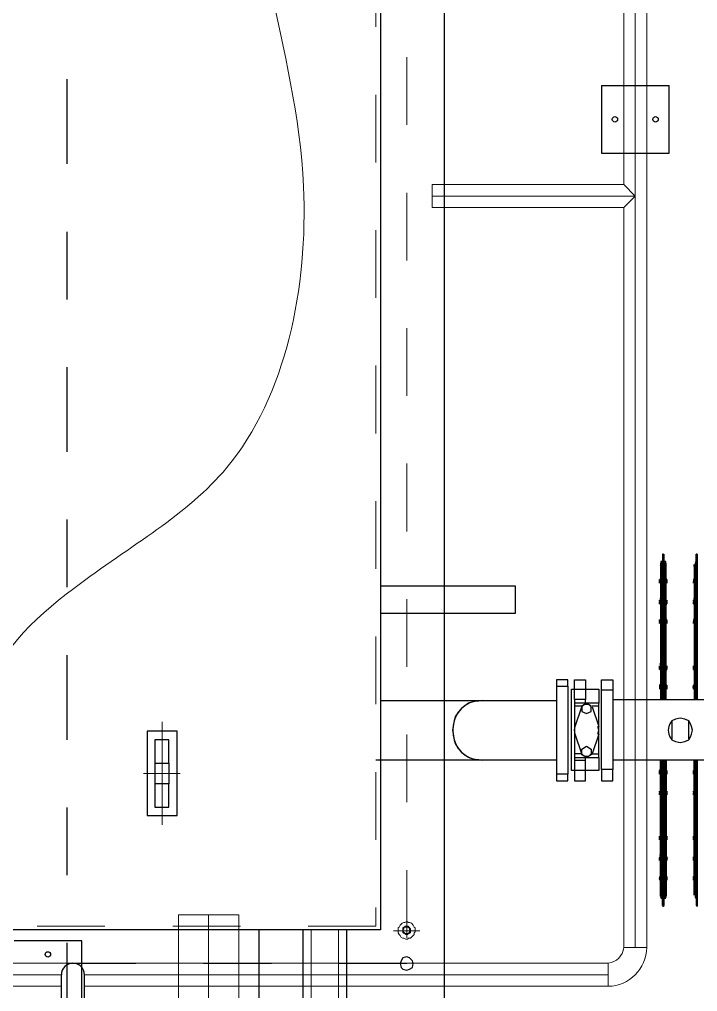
# Model space of a CAD drawing. Header units: metres. Extents: x 530339 to 530792, y 2674872 to 2675147.
# Drawn here: x 530572.294 to 530573.295, y 2674999.868 to 2675001.303 of the extents above; entities that cross this region are included whole.
import ezdxf

# ---------------------------------------------------------------- set-up
doc = ezdxf.new("R2010")
doc.units = ezdxf.units.M
for name, pattern in [('CENTER', [2, 1.25, -0.25, 0.25, -0.25]), ('CENTER2', [1.125, 0.75, -0.125, 0.125, -0.125]), ('PDF_IMPORT', [1, 0.8, -0.2])]:
    doc.linetypes.add(name, pattern=pattern)
doc.layers.add('IDT', color=7, linetype='Continuous')

# ---------------------------------------------------------------- blocks, each defined once
blk = doc.blocks.new('IDT')
at = {"layer": 'IDT', "color": 0, "linetype": 'CENTER2', "lineweight": 0, "ltscale": 500}
for p, q in [((15.618, 21.8207), (15.618, 14.1816)), ((15.618, 21.8207), (15.618, 14.1816)), ((15.8013, 14.2702), (15.028, 14.2702)), ((15.8013, 14.2702), (15.028, 14.2702)), ((16.668, 14.2702), (15.8355, 14.2702)), ((16.668, 14.2702), (15.8355, 14.2702)), ((14.988, 14.2302), (14.988, 10.3606)), ((14.988, 14.2302), (14.988, 10.3606)), ((15.288, 13.1206), (14.988, 13.1206)), ((15.288, 13.1206), (14.988, 13.1206))]:
    blk.add_line(p, q, dxfattribs=at)
at = {"layer": 'IDT', "color": 8, "linetype": 'CENTER', "ltscale": 0.1}
blk.add_line((15.8275, 7.4232), (15.8275, 16.5476), dxfattribs=at)
at = {"layer": 'IDT', "color": 0, "lineweight": 25}
for p, q in [((15.544, 14.2039), (15.544, 15.1735)), ((15.414, 14.5594), (15.414, 14.2039)), ((15.479, 14.2039), (15.479, 14.5594)), ((15.2701, 9.6603), (15.2701, 14.3091)), ((15.3172, 14.2593), (15.3158, 14.2537)), ((15.3158, 14.2537), (15.3172, 14.2496)), ((15.3213, 14.262), (15.3172, 14.2593)), ((15.3254, 14.2634), (15.3213, 14.262)), ((15.331, 14.262), (15.3254, 14.2634)), ((15.3337, 14.2593), (15.331, 14.262)), ((15.3351, 14.2537), (15.3337, 14.2593)), ((15.3337, 14.2496), (15.3351, 14.2537)), ((15.3172, 14.2496), (15.3213, 14.2454)), ((15.3213, 14.2454), (15.3254, 14.244)), ((15.3254, 14.244), (15.331, 14.2454)), ((15.331, 14.2454), (15.3337, 14.2496)), ((15.3642, 14.2039), (16.2923, 14.2039)), ((15.3642, 9.7654), (15.3642, 14.2039)), ((15.414, 14.2039), (16.2425, 14.2039)), ((14.8967, 14.1694), (14.8967, 14.1528)), ((14.8967, 14.1528), (14.8967, 14.1694)), ((14.8981, 14.168), (14.8967, 14.168)), ((14.8967, 14.168), (14.8981, 14.168)), ((14.8981, 14.1528), (14.8981, 14.168)), ((14.9451, 14.168), (14.9451, 14.1528)), ((14.9465, 14.1528), (14.9465, 14.1694)), ((14.9465, 14.1694), (14.9465, 14.1528)), ((14.9465, 14.1694), (14.9478, 14.1694)), ((14.9478, 14.168), (14.9465, 14.168)), ((14.9465, 14.168), (14.9478, 14.168)), ((14.9478, 14.168), (14.9478, 14.1528)), ((14.8981, 14.1528), (14.8967, 14.1528)), ((14.8967, 14.1528), (14.8981, 14.1528)), ((14.8967, 13.9536), (14.8967, 14.1528)), ((14.8967, 14.1528), (14.8967, 13.9536)), ((14.8981, 14.1569), (14.8981, 14.1583)), ((14.8981, 14.1583), (14.8981, 14.1541)), ((14.8994, 14.1555), (14.8981, 14.1569)), ((14.8994, 14.1541), (14.8981, 14.1555)), ((14.8981, 14.1541), (14.8994, 14.1514)), ((14.8981, 13.9536), (14.8981, 14.1528)), ((14.8994, 14.1514), (14.8994, 14.1555)), ((14.8994, 14.1528), (14.8994, 14.1541)), ((14.8994, 13.9536), (14.8994, 14.1514)), ((14.8994, 14.1514), (14.9008, 14.1514)), ((14.9008, 14.1528), (14.9008, 14.1514)), ((14.9008, 14.1514), (14.9008, 13.9536)), ((14.9437, 14.1569), (14.9423, 14.1555)), ((14.9423, 14.1541), (14.9437, 14.1555)), ((14.9423, 14.1528), (14.9423, 14.1541)), ((14.9423, 14.1514), (14.9437, 14.1541)), ((14.9423, 14.1514), (14.9423, 14.1528)), ((14.9423, 13.9536), (14.9423, 14.1514)), ((14.9437, 14.1514), (14.9423, 14.1514)), ((14.9437, 14.1541), (14.9437, 14.1583)), ((14.9437, 14.1583), (14.9437, 14.1569)), ((14.9437, 14.1555), (14.9437, 14.1514)), ((14.9437, 13.9536), (14.9437, 14.1514)), ((14.9465, 14.1528), (14.9451, 14.1528)), ((14.9451, 14.1528), (14.9451, 13.9536)), ((14.9478, 14.1528), (14.9465, 14.1528)), ((14.9478, 14.1528), (14.9465, 14.1528)), ((14.9465, 14.1528), (14.9465, 13.9536)), ((14.9465, 13.9536), (14.9465, 14.1528)), ((14.9478, 13.9536), (14.9478, 14.1528)), ((14.9492, 14.1569), (14.9492, 14.1583)), ((14.9492, 14.1583), (14.9492, 14.1541)), ((14.9506, 14.1555), (14.9492, 14.1569)), ((14.9492, 14.1514), (14.9492, 14.1555)), ((14.9492, 14.1555), (14.9506, 14.1541)), ((14.9492, 14.1541), (14.9506, 14.1514)), ((14.9506, 14.1514), (14.9492, 14.1514)), ((14.9492, 13.9536), (14.9492, 14.1514)), ((14.9506, 14.1541), (14.9506, 14.1528)), ((14.9506, 14.1528), (14.9506, 14.1514)), ((14.9506, 14.1514), (14.9506, 13.9536)), ((14.9008, 14.1292), (14.9008, 14.1334)), ((14.9008, 14.1306), (14.9008, 14.132)), ((14.9022, 14.1292), (14.9008, 14.1292)), ((14.9022, 14.1292), (14.9008, 14.1292)), ((14.9008, 14.1292), (14.9008, 14.1237)), ((14.9008, 14.1279), (14.9022, 14.1279)), ((14.9008, 14.1237), (14.9008, 14.1251)), ((14.9022, 14.1306), (14.9022, 14.1292)), ((14.9022, 14.1279), (14.9022, 14.1292)), ((14.9022, 14.1279), (14.9022, 14.1251)), ((14.9409, 14.1306), (14.9409, 14.1292)), ((14.9409, 14.1292), (14.9423, 14.1292)), ((14.9409, 14.1292), (14.9409, 14.1279)), ((14.9409, 14.1279), (14.9423, 14.1279)), ((14.9409, 14.1279), (14.9409, 14.1251)), ((14.9423, 14.1334), (14.9423, 14.1292)), ((14.9423, 14.132), (14.9423, 14.1306)), ((14.9423, 14.1292), (14.9423, 14.1279)), ((14.9423, 14.1279), (14.9423, 14.1237)), ((14.9423, 14.1237), (14.9423, 14.1251)), ((14.9506, 14.1292), (14.9506, 14.1334)), ((14.9506, 14.1306), (14.9506, 14.132)), ((14.9506, 14.1279), (14.9506, 14.1292)), ((14.9506, 14.1292), (14.952, 14.1292)), ((14.9506, 14.1237), (14.9506, 14.1279)), ((14.952, 14.1279), (14.9506, 14.1279)), ((14.9506, 14.1251), (14.9506, 14.1237)), ((14.952, 14.1292), (14.952, 14.1306)), ((14.952, 14.1292), (14.952, 14.1279)), ((14.952, 14.1251), (14.952, 14.1279)), ((14.9008, 14.0988), (14.9008, 14.103)), ((14.9008, 14.103), (14.9008, 14.1016)), ((14.9022, 14.0988), (14.9008, 14.0988)), ((14.9022, 14.0988), (14.9008, 14.0988)), ((14.9008, 14.0988), (14.9008, 14.0974)), ((14.9008, 14.0974), (14.9022, 14.0974)), ((14.9008, 14.0974), (14.9008, 14.0933)), ((14.9008, 14.0947), (14.9008, 14.096)), ((14.9022, 14.1016), (14.9022, 14.0988)), ((14.9022, 14.0974), (14.9022, 14.0988)), ((14.9022, 14.0974), (14.9022, 14.096)), ((14.9409, 14.1016), (14.9409, 14.0988)), ((14.9409, 14.0988), (14.9423, 14.0988)), ((14.9409, 14.0974), (14.9409, 14.0988)), ((14.9409, 14.0974), (14.9409, 14.096)), ((14.9423, 14.0974), (14.9409, 14.0974)), ((14.9423, 14.1016), (14.9423, 14.103)), ((14.9423, 14.103), (14.9423, 14.0974)), ((14.9423, 14.0974), (14.9423, 14.0933)), ((14.9423, 14.096), (14.9423, 14.0947)), ((14.9506, 14.0988), (14.9506, 14.103)), ((14.9506, 14.103), (14.9506, 14.1016)), ((14.952, 14.0988), (14.9506, 14.0988)), ((14.9506, 14.0974), (14.9506, 14.0988)), ((14.9506, 14.0988), (14.952, 14.0988)), ((14.9506, 14.0933), (14.9506, 14.0974)), ((14.952, 14.0974), (14.9506, 14.0974)), ((14.9506, 14.0947), (14.9506, 14.096)), ((14.952, 14.1016), (14.952, 14.0988)), ((14.952, 14.0988), (14.952, 14.0974)), ((14.952, 14.096), (14.952, 14.0974)), ((14.952, 14.0933), (14.9506, 14.0933)), ((14.9008, 14.0698), (14.9008, 14.0739)), ((14.9008, 14.0712), (14.9008, 14.0725)), ((14.9022, 14.0698), (14.9008, 14.0698)), ((14.9022, 14.0698), (14.9008, 14.0698)), ((14.9008, 14.0698), (14.9008, 14.0684)), ((14.9008, 14.0684), (14.9022, 14.0684)), ((14.9008, 14.0684), (14.9008, 14.0642)), ((14.9008, 14.0642), (14.9008, 14.0656)), ((14.9022, 14.0712), (14.9022, 14.0698)), ((14.9022, 14.0684), (14.9022, 14.0698)), ((14.9022, 14.0684), (14.9022, 14.0656)), ((14.9409, 14.0712), (14.9409, 14.0698)), ((14.9409, 14.0698), (14.9423, 14.0698)), ((14.9409, 14.0698), (14.9409, 14.0684)), ((14.9423, 14.0684), (14.9409, 14.0684)), ((14.9409, 14.0684), (14.9409, 14.0656)), ((14.9423, 14.0739), (14.9423, 14.0684)), ((14.9423, 14.0725), (14.9423, 14.0712)), ((14.9423, 14.0684), (14.9423, 14.0642)), ((14.9423, 14.0642), (14.9423, 14.0656)), ((14.9506, 14.0698), (14.9506, 14.0739)), ((14.9506, 14.0712), (14.9506, 14.0725)), ((14.952, 14.0698), (14.9506, 14.0698)), ((14.952, 14.0698), (14.9506, 14.0698)), ((14.9506, 14.0698), (14.9506, 14.0684)), ((14.9506, 14.0684), (14.952, 14.0684)), ((14.9506, 14.0684), (14.9506, 14.0642)), ((14.9506, 14.0642), (14.9506, 14.0656)), ((14.952, 14.0712), (14.952, 14.0698)), ((14.952, 14.0684), (14.952, 14.0698)), ((14.952, 14.0684), (14.952, 14.0656)), ((15.7086, 14.0352), (15.6643, 14.0352)), ((15.6643, 14.0352), (15.6643, 13.9107)), ((15.6975, 14.0227), (15.6768, 14.0227)), ((15.6768, 14.0227), (15.6768, 13.9882)), ((15.6975, 13.9882), (15.6975, 14.0227)), ((15.7086, 13.9107), (15.7086, 14.0352)), ((14.9008, 14.002), (14.9008, 14.0061)), ((14.9008, 14.0061), (14.9008, 14.0048)), ((14.9022, 14.002), (14.9008, 14.002)), ((14.9022, 14.002), (14.9008, 14.002)), ((14.9008, 14.002), (14.9008, 14.0006)), ((14.9008, 14.0006), (14.9022, 14.0006)), ((14.9008, 14.0006), (14.9008, 13.9965)), ((14.9008, 13.9978), (14.9008, 13.9992)), ((14.9022, 14.0048), (14.9022, 14.002)), ((14.9022, 14.0006), (14.9022, 14.002)), ((14.9022, 14.0006), (14.9022, 13.9992)), ((14.9409, 14.0048), (14.9409, 14.002)), ((14.9409, 14.002), (14.9423, 14.002)), ((14.9409, 14.002), (14.9409, 14.0006)), ((14.9409, 14.0006), (14.9423, 14.0006)), ((14.9409, 14.0006), (14.9409, 13.9992)), ((14.9423, 14.0048), (14.9423, 14.0061)), ((14.9423, 14.0061), (14.9423, 14.002)), ((14.9423, 14.002), (14.9423, 14.0006)), ((14.9423, 14.0006), (14.9423, 13.9965)), ((14.9423, 13.9992), (14.9423, 13.9978)), ((14.9506, 14.002), (14.9506, 14.0061)), ((14.9506, 14.0061), (14.9506, 14.0048)), ((14.952, 14.002), (14.9506, 14.002)), ((14.952, 14.002), (14.9506, 14.002)), ((14.9506, 14.002), (14.9506, 14.0006)), ((14.9506, 14.0006), (14.952, 14.0006)), ((14.9506, 14.0006), (14.9506, 13.9965)), ((14.9506, 13.9978), (14.9506, 13.9992)), ((14.952, 14.0048), (14.952, 14.002)), ((14.952, 14.0006), (14.952, 14.002)), ((14.952, 14.0006), (14.952, 13.9992)), ((15.0378, 13.984), (15.0212, 13.984)), ((15.0212, 13.984), (15.0212, 13.9674)), ((15.0378, 13.9674), (15.0378, 13.984)), ((15.0779, 13.984), (15.0613, 13.984)), ((15.0613, 13.984), (15.0613, 13.9688)), ((15.0779, 13.9688), (15.0779, 13.984)), ((15.1041, 13.984), (15.0875, 13.984)), ((15.0875, 13.984), (15.0875, 13.9743)), ((15.1041, 13.9743), (15.1041, 13.984)), ((15.6768, 13.9882), (15.6975, 13.9882)), ((15.6768, 13.9577), (15.6768, 13.9882)), ((15.6975, 13.9577), (15.6975, 13.9882)), ((14.9008, 13.9729), (14.9008, 13.9771)), ((14.9008, 13.9743), (14.9008, 13.9757)), ((14.9022, 13.9729), (14.9008, 13.9729)), ((14.9008, 13.9716), (14.9008, 13.9729)), ((14.9008, 13.9729), (14.9022, 13.9729)), ((14.9008, 13.9674), (14.9008, 13.9716)), ((14.9022, 13.9716), (14.9008, 13.9716)), ((14.9008, 13.9674), (14.9008, 13.9688)), ((14.9022, 13.9674), (14.9008, 13.9674)), ((14.9022, 13.9743), (14.9022, 13.9729)), ((14.9022, 13.9729), (14.9022, 13.9716)), ((14.9022, 13.9716), (14.9022, 13.9688)), ((14.9409, 13.9743), (14.9409, 13.9729)), ((14.9409, 13.9729), (14.9423, 13.9729)), ((14.9409, 13.9729), (14.9409, 13.9716)), ((14.9409, 13.9716), (14.9423, 13.9716)), ((14.9409, 13.9716), (14.9409, 13.9688)), ((14.9423, 13.9771), (14.9423, 13.9729)), ((14.9423, 13.9757), (14.9423, 13.9743)), ((14.9423, 13.9729), (14.9423, 13.9716)), ((14.9423, 13.9716), (14.9423, 13.9674)), ((14.9423, 13.9674), (14.9423, 13.9688)), ((14.9506, 13.9729), (14.9506, 13.9771)), ((14.9506, 13.9743), (14.9506, 13.9757)), ((14.952, 13.9729), (14.9506, 13.9729)), ((14.9506, 13.9716), (14.9506, 13.9729)), ((14.9506, 13.9729), (14.952, 13.9729)), ((14.9506, 13.9674), (14.9506, 13.9716)), ((14.952, 13.9716), (14.9506, 13.9716)), ((14.9506, 13.9674), (14.9506, 13.9688)), ((14.952, 13.9674), (14.9506, 13.9674)), ((14.952, 13.9743), (14.952, 13.9729)), ((14.952, 13.9729), (14.952, 13.9716)), ((14.952, 13.9716), (14.952, 13.9688)), ((15.0212, 13.9674), (15.0378, 13.9674)), ((15.0212, 13.8498), (15.0212, 13.9674)), ((15.0378, 13.9674), (15.0378, 13.8498)), ((15.0419, 13.9494), (15.0419, 13.9688)), ((15.0419, 13.9688), (15.0613, 13.9688)), ((15.0613, 13.9688), (15.0779, 13.9688)), ((15.0613, 13.9688), (15.0613, 13.9536)), ((15.0779, 13.9536), (15.0779, 13.9688)), ((15.0779, 13.9688), (15.082, 13.9688)), ((15.082, 13.9688), (15.082, 13.8485)), ((15.0875, 13.9743), (15.1041, 13.9743)), ((15.0875, 13.8443), (15.0875, 13.9743)), ((15.1041, 13.8443), (15.1041, 13.9743)), ((14.4402, 13.9536), (15.0212, 13.9536)), ((15.0779, 13.9536), (15.0613, 13.9536)), ((15.0613, 13.9536), (15.0613, 13.9494)), ((15.0779, 13.9494), (15.0779, 13.9536)), ((15.1041, 13.9536), (15.2134, 13.9536)), ((15.2134, 13.9536), (15.3711, 13.9536)), ((15.2217, 13.9522), (15.2134, 13.9536)), ((15.2134, 13.9536), (15.2245, 13.9522)), ((15.6975, 13.9577), (15.6768, 13.9577)), ((15.6768, 13.9577), (15.6768, 13.9232)), ((15.6975, 13.9232), (15.6975, 13.9577)), ((15.0779, 13.9494), (15.0419, 13.9494)), ((15.0419, 13.9494), (15.0419, 13.9439)), ((15.0419, 13.9439), (15.0419, 13.9093)), ((15.0419, 13.9149), (15.0516, 13.9439)), ((15.0516, 13.9439), (15.0419, 13.9439)), ((15.053, 13.9453), (15.0599, 13.9494)), ((15.053, 13.9439), (15.0571, 13.9481)), ((15.053, 13.937), (15.053, 13.9453)), ((15.0599, 13.9328), (15.053, 13.937)), ((15.0571, 13.9481), (15.0627, 13.9481)), ((15.0599, 13.9494), (15.0668, 13.9453)), ((15.0668, 13.937), (15.0599, 13.9328)), ((15.0627, 13.9481), (15.0668, 13.9439)), ((15.0668, 13.9453), (15.0668, 13.937)), ((15.0668, 13.9439), (15.0765, 13.9149)), ((15.0668, 13.9439), (15.0779, 13.9439)), ((15.0779, 13.9439), (15.0779, 13.9494)), ((15.0779, 13.9093), (15.0779, 13.9439)), ((14.9091, 13.9232), (14.9064, 13.919)), ((14.9147, 13.9259), (14.9091, 13.9232)), ((14.9091, 13.9218), (14.9091, 13.8955)), ((14.9216, 13.9273), (14.9147, 13.9259)), ((14.9285, 13.9259), (14.9216, 13.9273)), ((14.934, 13.9232), (14.9285, 13.9259)), ((14.9368, 13.919), (14.934, 13.9232)), ((14.934, 13.8955), (14.934, 13.9218)), ((15.6768, 13.9232), (15.6975, 13.9232)), ((14.905, 13.9149), (14.9036, 13.9093)), ((14.9036, 13.9093), (14.905, 13.9038)), ((14.9064, 13.919), (14.905, 13.9149)), ((14.9382, 13.9149), (14.9368, 13.919)), ((14.9396, 13.9093), (14.9382, 13.9149)), ((14.9382, 13.9038), (14.9396, 13.9093)), ((15.0433, 13.9149), (15.0419, 13.9093)), ((15.0419, 13.9093), (15.0419, 13.8734)), ((15.0419, 13.9093), (15.0433, 13.9038)), ((15.0765, 13.9149), (15.0779, 13.9093)), ((15.0779, 13.9093), (15.0765, 13.9038)), ((15.0779, 13.8734), (15.0779, 13.9093)), ((15.2577, 13.9093), (15.2563, 13.9176)), ((15.2563, 13.901), (15.2577, 13.9093)), ((15.6643, 13.9107), (15.7086, 13.9107)), ((14.905, 13.9038), (14.9064, 13.8996)), ((14.9064, 13.8996), (14.9091, 13.8955)), ((14.9091, 13.8955), (14.9147, 13.8927)), ((14.9285, 13.8927), (14.934, 13.8955)), ((14.934, 13.8955), (14.9368, 13.8996)), ((14.9368, 13.8996), (14.9382, 13.9038)), ((15.0516, 13.8747), (15.0419, 13.9038)), ((15.0765, 13.9038), (15.0668, 13.8747)), ((14.9147, 13.8927), (14.9216, 13.8913)), ((14.9216, 13.8913), (14.9285, 13.8927)), ((15.0599, 13.8844), (15.053, 13.8817)), ((15.053, 13.8817), (15.053, 13.8734)), ((15.0668, 13.8817), (15.0599, 13.8844)), ((15.0668, 13.8734), (15.0668, 13.8817)), ((15.0419, 13.8734), (15.0419, 13.8692)), ((15.0516, 13.8734), (15.0419, 13.8734)), ((15.0419, 13.8485), (15.0419, 13.8692)), ((15.0419, 13.8692), (15.0779, 13.8692)), ((15.0571, 13.8706), (15.053, 13.8747)), ((15.053, 13.8734), (15.0599, 13.8692)), ((15.0627, 13.8706), (15.0571, 13.8706)), ((15.0599, 13.8692), (15.0668, 13.8734)), ((15.0613, 13.8692), (15.0613, 13.8637)), ((15.0668, 13.8747), (15.0627, 13.8706)), ((15.0779, 13.8734), (15.0668, 13.8734)), ((15.0779, 13.8692), (15.0779, 13.8734)), ((15.0779, 13.8637), (15.0779, 13.8692)), ((15.2134, 13.8651), (15.1041, 13.8651)), ((15.2245, 13.8664), (15.2134, 13.8651)), ((15.2134, 13.8651), (15.2217, 13.8664)), ((15.3033, 13.8651), (15.2134, 13.8651)), ((15.3642, 13.8651), (15.3033, 13.8651)), ((15.0212, 13.8637), (14.4402, 13.8637)), ((14.8967, 13.6645), (14.8967, 13.8637)), ((14.8967, 13.8637), (14.8967, 13.6645)), ((14.8981, 13.6659), (14.8981, 13.8637)), ((14.8994, 13.6659), (14.8994, 13.8637)), ((14.9008, 13.6673), (14.9008, 13.8637)), ((14.9008, 13.8457), (14.9008, 13.8512)), ((14.9423, 13.8637), (14.9423, 13.6673)), ((14.9423, 13.8512), (14.9423, 13.8457)), ((14.9437, 13.6659), (14.9437, 13.8637)), ((14.9451, 13.8637), (14.9451, 13.6659)), ((14.9465, 13.6645), (14.9465, 13.8637)), ((14.9465, 13.8637), (14.9465, 13.6645)), ((14.9478, 13.6659), (14.9478, 13.8637)), ((14.9492, 13.6659), (14.9492, 13.8637)), ((14.9506, 13.6673), (14.9506, 13.8637)), ((14.9506, 13.8457), (14.9506, 13.8512)), ((15.0613, 13.8485), (15.0613, 13.8637)), ((15.0613, 13.8637), (15.0779, 13.8637)), ((15.0779, 13.8637), (15.0779, 13.8485)), ((14.9008, 13.8485), (14.9008, 13.8498)), ((14.9008, 13.8415), (14.9008, 13.8457)), ((14.9008, 13.8457), (14.9022, 13.8457)), ((14.9022, 13.8457), (14.9008, 13.8457)), ((14.9022, 13.8457), (14.9008, 13.8457)), ((14.9008, 13.8457), (14.9022, 13.8457)), ((14.9008, 13.8429), (14.9008, 13.8415)), ((14.9022, 13.8485), (14.9022, 13.8457)), ((14.9022, 13.8457), (14.9022, 13.8429)), ((14.9022, 13.8457), (14.9036, 13.8457)), ((14.9409, 13.8485), (14.9409, 13.8457)), ((14.9409, 13.8457), (14.9423, 13.8457)), ((14.9423, 13.8457), (14.9409, 13.8457)), ((14.9409, 13.8457), (14.9409, 13.8429)), ((14.9423, 13.8498), (14.9423, 13.8485)), ((14.9423, 13.8457), (14.9423, 13.8415)), ((14.9423, 13.8415), (14.9423, 13.8429)), ((14.9506, 13.8485), (14.9506, 13.8498)), ((14.952, 13.8457), (14.9506, 13.8457)), ((14.9506, 13.8457), (14.952, 13.8457)), ((14.952, 13.8457), (14.9506, 13.8457)), ((14.9506, 13.8415), (14.9506, 13.8457)), ((14.9506, 13.8457), (14.952, 13.8457)), ((14.9506, 13.8415), (14.9506, 13.8429)), ((14.952, 13.8415), (14.9506, 13.8415)), ((14.952, 13.8457), (14.952, 13.8485)), ((14.952, 13.8429), (14.952, 13.8457)), ((15.0378, 13.8498), (15.0212, 13.8498)), ((15.0212, 13.8346), (15.0212, 13.8498)), ((15.0378, 13.8498), (15.0378, 13.8346)), ((15.0613, 13.8485), (15.0419, 13.8485)), ((15.0779, 13.8485), (15.0613, 13.8485)), ((15.0613, 13.8346), (15.0613, 13.8485)), ((15.082, 13.8485), (15.0779, 13.8485)), ((15.0779, 13.8485), (15.0779, 13.8346)), ((15.1041, 13.8443), (15.0875, 13.8443)), ((15.0875, 13.8443), (15.0875, 13.8346)), ((15.1041, 13.8346), (15.1041, 13.8443)), ((15.0378, 13.8346), (15.0212, 13.8346)), ((15.0779, 13.8346), (15.0613, 13.8346)), ((15.0875, 13.8346), (15.1041, 13.8346)), ((14.9008, 13.8167), (14.9008, 13.8208)), ((14.9008, 13.8208), (14.9008, 13.8194)), ((14.9008, 13.8153), (14.9008, 13.8167)), ((14.9022, 13.8167), (14.9008, 13.8167)), ((14.9008, 13.8111), (14.9008, 13.8153)), ((14.9022, 13.8153), (14.9008, 13.8153)), ((14.9008, 13.8125), (14.9008, 13.8139)), ((14.9022, 13.8194), (14.9022, 13.8167)), ((14.9022, 13.8167), (14.9022, 13.8153)), ((14.9022, 13.8153), (14.9022, 13.8139)), ((14.9409, 13.8194), (14.9409, 13.8167)), ((14.9409, 13.8167), (14.9423, 13.8167)), ((14.9409, 13.8167), (14.9409, 13.8153)), ((14.9409, 13.8153), (14.9423, 13.8153)), ((14.9409, 13.8153), (14.9409, 13.8139)), ((14.9423, 13.8194), (14.9423, 13.8208)), ((14.9423, 13.8208), (14.9423, 13.8167)), ((14.9423, 13.8167), (14.9423, 13.8111)), ((14.9423, 13.8139), (14.9423, 13.8125)), ((14.9506, 13.8167), (14.9506, 13.8208)), ((14.9506, 13.8208), (14.9506, 13.8194)), ((14.952, 13.8167), (14.9506, 13.8167)), ((14.9506, 13.8153), (14.9506, 13.8167)), ((14.9506, 13.8167), (14.952, 13.8167)), ((14.9506, 13.8111), (14.9506, 13.8153)), ((14.952, 13.8153), (14.9506, 13.8153)), ((14.9506, 13.8125), (14.9506, 13.8139)), ((14.952, 13.8111), (14.9506, 13.8111)), ((14.952, 13.8194), (14.952, 13.8167)), ((14.952, 13.8167), (14.952, 13.8153)), ((14.952, 13.8153), (14.952, 13.8139)), ((14.9008, 13.7503), (14.9008, 13.7544)), ((14.9008, 13.7516), (14.9008, 13.753)), ((14.9022, 13.7503), (14.9008, 13.7503)), ((14.9008, 13.7489), (14.9008, 13.7503)), ((14.9008, 13.7503), (14.9022, 13.7503)), ((14.9022, 13.7516), (14.9022, 13.7503)), ((14.9022, 13.7503), (14.9022, 13.7489)), ((14.9409, 13.7516), (14.9409, 13.7503)), ((14.9409, 13.7503), (14.9423, 13.7503)), ((14.9409, 13.7503), (14.9409, 13.7489)), ((14.9423, 13.7544), (14.9423, 13.7503)), ((14.9423, 13.753), (14.9423, 13.7516)), ((14.9423, 13.7503), (14.9423, 13.7447)), ((14.9506, 13.7503), (14.9506, 13.7544)), ((14.9506, 13.7516), (14.9506, 13.753)), ((14.952, 13.7503), (14.9506, 13.7503)), ((14.952, 13.7503), (14.9506, 13.7503)), ((14.9506, 13.7503), (14.9506, 13.7447)), ((14.952, 13.7516), (14.952, 13.7503)), ((14.952, 13.7489), (14.952, 13.7503)), ((14.9008, 13.7447), (14.9008, 13.7489)), ((14.9022, 13.7489), (14.9008, 13.7489)), ((14.9008, 13.7447), (14.9008, 13.7461)), ((14.9022, 13.7447), (14.9008, 13.7447)), ((14.9022, 13.7461), (14.9022, 13.7489)), ((14.9409, 13.7489), (14.9423, 13.7489)), ((14.9409, 13.7489), (14.9409, 13.7461)), ((14.9423, 13.7447), (14.9423, 13.7461)), ((14.9506, 13.7489), (14.952, 13.7489)), ((14.9506, 13.7447), (14.9506, 13.7461)), ((14.952, 13.7489), (14.952, 13.7461)), ((15.3642, 13.7364), (15.165, 13.7364)), ((15.165, 13.7364), (15.165, 13.6963)), ((15.3642, 13.6963), (15.3642, 13.7364)), ((14.9008, 13.7198), (14.9008, 13.724)), ((14.9008, 13.724), (14.9008, 13.7226)), ((14.9022, 13.7226), (14.9022, 13.7198)), ((14.9409, 13.7226), (14.9409, 13.7198)), ((14.9423, 13.7226), (14.9423, 13.724)), ((14.9423, 13.724), (14.9423, 13.7184)), ((14.9506, 13.7198), (14.9506, 13.724)), ((14.9506, 13.724), (14.9506, 13.7226)), ((14.952, 13.7226), (14.952, 13.7198)), ((14.9022, 13.7198), (14.9008, 13.7198)), ((14.9022, 13.7198), (14.9008, 13.7198)), ((14.9008, 13.7198), (14.9008, 13.7143)), ((14.9008, 13.7184), (14.9022, 13.7184)), ((14.9008, 13.7157), (14.9008, 13.7171)), ((14.9022, 13.7184), (14.9022, 13.7198)), ((14.9022, 13.7184), (14.9022, 13.7171)), ((14.9409, 13.7198), (14.9423, 13.7198)), ((14.9409, 13.7198), (14.9409, 13.7184)), ((14.9409, 13.7184), (14.9423, 13.7184)), ((14.9409, 13.7184), (14.9409, 13.7171)), ((14.9423, 13.7184), (14.9423, 13.7143)), ((14.9423, 13.7171), (14.9423, 13.7157)), ((14.952, 13.7198), (14.9506, 13.7198)), ((14.952, 13.7198), (14.9506, 13.7198)), ((14.9506, 13.7198), (14.9506, 13.7143)), ((14.9506, 13.7184), (14.952, 13.7184)), ((14.9506, 13.7157), (14.9506, 13.7171)), ((14.952, 13.7184), (14.952, 13.7198)), ((14.952, 13.7184), (14.952, 13.7171)), ((14.9008, 13.6908), (14.9008, 13.6949)), ((14.9008, 13.6922), (14.9008, 13.6936)), ((14.9022, 13.6922), (14.9022, 13.6908)), ((14.9409, 13.6922), (14.9409, 13.6908)), ((14.9423, 13.6949), (14.9423, 13.6908)), ((14.9423, 13.6936), (14.9423, 13.6922)), ((14.9506, 13.6908), (14.9506, 13.6949)), ((14.9506, 13.6922), (14.9506, 13.6936)), ((14.952, 13.6922), (14.952, 13.6908)), ((15.165, 13.6963), (15.3642, 13.6963)), ((14.9008, 13.6894), (14.9008, 13.6908)), ((14.9022, 13.6908), (14.9008, 13.6908)), ((14.9008, 13.6853), (14.9008, 13.6894)), ((14.9022, 13.6894), (14.9008, 13.6894)), ((14.9008, 13.6866), (14.9008, 13.6853)), ((14.9022, 13.6908), (14.9022, 13.6894)), ((14.9022, 13.6866), (14.9022, 13.6894)), ((14.9409, 13.6908), (14.9423, 13.6908)), ((14.9409, 13.6908), (14.9409, 13.6894)), ((14.9409, 13.6894), (14.9423, 13.6894)), ((14.9409, 13.6894), (14.9409, 13.6866)), ((14.9423, 13.6908), (14.9423, 13.6894)), ((14.9423, 13.6894), (14.9423, 13.6853)), ((14.9423, 13.6853), (14.9423, 13.6866)), ((14.952, 13.6908), (14.9506, 13.6908)), ((14.952, 13.6908), (14.9506, 13.6908)), ((14.9506, 13.6908), (14.9506, 13.6894)), ((14.9506, 13.6894), (14.952, 13.6894)), ((14.9506, 13.6894), (14.9506, 13.6853)), ((14.9506, 13.6853), (14.9506, 13.6866)), ((14.952, 13.6894), (14.952, 13.6908)), ((14.952, 13.6894), (14.952, 13.6866)), ((14.8967, 13.6659), (14.8981, 13.6659)), ((14.8967, 13.6493), (14.8967, 13.6645)), ((14.8967, 13.6645), (14.8981, 13.6645)), ((14.8967, 13.6645), (14.8967, 13.6493)), ((14.8981, 13.6659), (14.8981, 13.6493)), ((14.8994, 13.6659), (14.8981, 13.6631)), ((14.8994, 13.6673), (14.9008, 13.6673)), ((14.8994, 13.6631), (14.8994, 13.6659)), ((14.8994, 13.6631), (14.8994, 13.6645)), ((14.9008, 13.6673), (14.9008, 13.6645)), ((14.9423, 13.6673), (14.9437, 13.6673)), ((14.9423, 13.6673), (14.9423, 13.6645)), ((14.9437, 13.6631), (14.9423, 13.6659)), ((14.9423, 13.6645), (14.9423, 13.6631)), ((14.9437, 13.6631), (14.9437, 13.6659)), ((14.9451, 13.6659), (14.9465, 13.6659)), ((14.9451, 13.6659), (14.9451, 13.6493)), ((14.9465, 13.6659), (14.9478, 13.6659)), ((14.9465, 13.6645), (14.9478, 13.6645)), ((14.9465, 13.6645), (14.9465, 13.6493)), ((14.9465, 13.6493), (14.9465, 13.6645)), ((14.9478, 13.6493), (14.9478, 13.6659)), ((14.9492, 13.6673), (14.9506, 13.6673)), ((14.9506, 13.6659), (14.9492, 13.6631)), ((14.9492, 13.6631), (14.9492, 13.6659)), ((14.9506, 13.6645), (14.9506, 13.6673)), ((14.9506, 13.6631), (14.9506, 13.6645)), ((14.8981, 13.6493), (14.8967, 13.6493)), ((14.8967, 13.6493), (14.8981, 13.6493)), ((14.8981, 13.6631), (14.8981, 13.659)), ((14.8981, 13.6617), (14.8994, 13.6631)), ((14.8981, 13.6604), (14.8994, 13.6617)), ((14.8981, 13.659), (14.8981, 13.6604)), ((14.9423, 13.6631), (14.9437, 13.6617)), ((14.9423, 13.6617), (14.9437, 13.6604)), ((14.9437, 13.659), (14.9437, 13.6631)), ((14.9437, 13.6604), (14.9437, 13.659)), ((14.9478, 13.6493), (14.9465, 13.6493)), ((14.9465, 13.6493), (14.9478, 13.6493)), ((14.9492, 13.6631), (14.9492, 13.659)), ((14.9492, 13.6617), (14.9506, 13.6631)), ((14.9492, 13.6604), (14.9506, 13.6617)), ((14.9492, 13.659), (14.9492, 13.6604))]:
    blk.add_line(p, q, dxfattribs=at)
at = {"layer": 'IDT', "color": 0, "lineweight": 13}
for p, q in [((15.4264, 14.2039), (15.4264, 14.5594)), ((15.4665, 14.2039), (15.4665, 14.5594)), ((15.3199, 14.2164), (15.3144, 14.2108)), ((15.3144, 14.2108), (15.3144, 14.2081)), ((15.3227, 14.2164), (15.3199, 14.2164)), ((15.3227, 14.2095), (15.3213, 14.2095)), ((15.3213, 14.2095), (15.3213, 14.2081)), ((15.3241, 14.2178), (15.3227, 14.2164)), ((15.3241, 14.2108), (15.3227, 14.2095)), ((15.3282, 14.2095), (15.3227, 14.2095)), ((15.3227, 14.2095), (15.3227, 14.2081)), ((15.3268, 14.2178), (15.3241, 14.2178)), ((15.3268, 14.2108), (15.3241, 14.2108)), ((15.3296, 14.2164), (15.3268, 14.2178)), ((15.3282, 14.2095), (15.3268, 14.2108)), ((15.3296, 14.2095), (15.3282, 14.2095)), ((15.3282, 14.2081), (15.3282, 14.2095)), ((15.331, 14.2164), (15.3296, 14.2164)), ((15.3296, 14.2081), (15.3296, 14.2095)), ((15.3337, 14.215), (15.331, 14.2164)), ((15.3351, 14.2122), (15.3337, 14.215)), ((15.3365, 14.2108), (15.3351, 14.2122)), ((15.3379, 14.2081), (15.3365, 14.2108)), ((15.3061, 14.2053), (15.3448, 14.2053)), ((15.3144, 14.2081), (15.313, 14.2067)), ((15.313, 14.2067), (15.313, 14.2012)), ((15.313, 14.2012), (15.3144, 14.1998)), ((15.3144, 14.1998), (15.3158, 14.197)), ((15.3158, 14.197), (15.3185, 14.1943)), ((15.3213, 14.2081), (15.3199, 14.2081)), ((15.3199, 14.2081), (15.3199, 14.2026)), ((15.3213, 14.2053), (15.3199, 14.2039)), ((15.3199, 14.2039), (15.3213, 14.2039)), ((15.3199, 14.2026), (15.3213, 14.2012)), ((15.3227, 14.2081), (15.3213, 14.2081)), ((15.3213, 14.2081), (15.3213, 14.2053)), ((15.3213, 14.2039), (15.3213, 14.2012)), ((15.3213, 14.2012), (15.3213, 14.1998)), ((15.3213, 14.2012), (15.3227, 14.2012)), ((15.3213, 14.1998), (15.3227, 14.1998)), ((15.3227, 14.2012), (15.3227, 14.1998)), ((15.3227, 14.1998), (15.3227, 14.1984)), ((15.3227, 14.1998), (15.3254, 14.1998)), ((15.3227, 14.1984), (15.3254, 14.1984)), ((15.3254, 14.1998), (15.3282, 14.1998)), ((15.3254, 14.1984), (15.3282, 14.1984)), ((15.3296, 14.2081), (15.3282, 14.2081)), ((15.3282, 14.1998), (15.3296, 14.2012)), ((15.3282, 14.1984), (15.3282, 14.1998)), ((15.3282, 14.1998), (15.3296, 14.1998)), ((15.331, 14.2081), (15.3296, 14.2081)), ((15.3296, 14.2067), (15.3296, 14.2081)), ((15.331, 14.2067), (15.3296, 14.2067)), ((15.3296, 14.2026), (15.331, 14.2039)), ((15.3296, 14.2012), (15.3296, 14.2026)), ((15.3296, 14.1998), (15.331, 14.2012)), ((15.331, 14.2012), (15.331, 14.2081)), ((15.331, 14.2039), (15.331, 14.2067)), ((15.3324, 14.1943), (15.3351, 14.197)), ((15.3351, 14.197), (15.3365, 14.1998)), ((15.3365, 14.1998), (15.3379, 14.2012)), ((15.3379, 14.2012), (15.3379, 14.2081)), ((15.3185, 14.1943), (15.3213, 14.1929)), ((15.3213, 14.1929), (15.3227, 14.1929)), ((15.3227, 14.1929), (15.3254, 14.1915)), ((15.3254, 14.1915), (15.3282, 14.1929)), ((15.3282, 14.1929), (15.3296, 14.1929)), ((15.3296, 14.1929), (15.3324, 14.1943))]:
    blk.add_line(p, q, dxfattribs=at)
at = {"layer": 'IDT', "color": 0, "lineweight": 0}
for p, q in [((15.5735, 14.4353), (15.5735, 14.1816)), ((15.5735, 14.4353), (15.5735, 14.1816)), ((15.6625, 14.1816), (15.6625, 14.4353)), ((15.6625, 14.1816), (15.6625, 14.4353)), ((15.028, 14.2873), (15.028, 14.2531)), ((15.028, 14.2873), (15.028, 14.2531)), ((15.8014, 14.2872), (15.028, 14.2872)), ((15.8014, 14.2872), (15.028, 14.2872)), ((16.668, 14.2872), (15.8354, 14.2872)), ((16.668, 14.2872), (15.8354, 14.2872)), ((16.668, 14.2532), (15.028, 14.2532)), ((16.668, 14.2532), (15.028, 14.2532)), ((15.0051, 14.2302), (14.9709, 14.2302)), ((15.0051, 14.2302), (14.9709, 14.2302)), ((14.971, 14.2302), (14.971, 10.3606)), ((14.971, 14.2302), (14.971, 10.3606)), ((15.005, 14.2302), (15.005, 13.1376)), ((15.005, 14.2302), (15.005, 13.1376)), ((15.5735, 14.1816), (15.6625, 14.1816)), ((15.5735, 14.1816), (15.6625, 14.1816)), ((14.988, 13.1206), (15.005, 13.1376)), ((14.988, 13.1206), (15.005, 13.1376)), ((15.288, 13.1376), (15.005, 13.1376)), ((15.288, 13.1376), (15.005, 13.1376)), ((15.288, 13.1036), (15.288, 13.1376)), ((15.288, 13.1036), (15.288, 13.1376)), ((15.005, 13.1036), (14.988, 13.1206)), ((15.005, 13.1036), (14.988, 13.1206)), ((15.288, 13.1036), (15.005, 13.1036)), ((15.005, 13.1036), (15.005, 10.3606)), ((15.288, 13.1036), (15.005, 13.1036)), ((15.005, 13.1036), (15.005, 10.3606))]:
    blk.add_line(p, q, dxfattribs=at)
at = {"layer": 'IDT', "color": 0}
for p, q in [((15.8013, 14.3103, -2.8923), (15.8013, 14.2703)), ((15.8013, 14.3103, -2.8923), (15.8013, 14.2703)), ((15.8054, 14.3202), (15.8054, 14.2202)), ((15.8054, 14.3202), (15.8054, 14.2202)), ((15.8355, 14.3103, -2.8923), (15.8355, 14.2703)), ((15.8355, 14.3103, -2.8923), (15.8355, 14.2703)), ((15.8054, 14.2202), (15.9054, 14.2202)), ((15.8054, 14.2202), (15.9054, 14.2202)), ((15.038, 13.0573), (14.938, 13.0573)), ((14.938, 13.0573), (14.938, 12.9573)), ((15.038, 13.0573), (14.938, 13.0573)), ((14.938, 13.0573), (14.938, 12.9573)), ((15.038, 12.9573), (15.038, 13.0573)), ((15.038, 12.9573), (15.038, 13.0573)), ((15.038, 12.9573), (14.938, 12.9573)), ((15.038, 12.9573), (14.938, 12.9573))]:
    blk.add_line(p, q, dxfattribs=at)
at = {"layer": 'IDT', "color": 0, "linetype": 'PDF_IMPORT', "lineweight": 13, "ltscale": 0.113333}
for p, q in [((15.3254, 9.7156), (15.3254, 14.2537)), ((15.3254, 14.2537), (16.3421, 14.2537))]:
    blk.add_line(p, q, dxfattribs=at)
at = {"layer": 'IDT', "color": 0, "linetype": 'PDF_IMPORT', "lineweight": 13, "ltscale": 0.0125}
for p, q in [((15.3711, 9.7709), (15.3711, 14.1984)), ((15.3711, 14.1984), (16.2854, 14.1984))]:
    blk.add_line(p, q, dxfattribs=at)
at = {"layer": 'IDT', "color": 0, "lineweight": 9}
for p, q in [((15.6865, 14.049), (15.6865, 13.8969)), ((15.6602, 13.9729), (15.7141, 13.9729))]:
    blk.add_line(p, q, dxfattribs=at)
at = {"layer": 'IDT', "color": 0}
for centre in [(15.8554, 14.2402), (15.8554, 14.2402), (14.958, 13.0073), (14.958, 13.0073), (15.018, 13.0073), (15.018, 13.0073)]:
    blk.add_circle(centre, 0.004, dxfattribs=at)
at = {"layer": 'IDT', "color": 0, "lineweight": 0}
for centre, radius, start, end in [((15.0295, 14.2287), 0.0586, 91.4131, 178.5869), ((15.0295, 14.2287), 0.0586, 91.4131, 178.5869), ((15.0301, 14.2281), 0.0251, 94.7514, 175.2486), ((15.0301, 14.2281), 0.0251, 94.7514, 175.2486)]:
    blk.add_arc(centre, radius, start, end, dxfattribs=at)
at = {"layer": 'IDT', "color": 0}
blk.add_arc((15.8184, 14.2703), 0.0171, 180.3356, 359.6644, dxfattribs=at)
blk.add_arc((15.8184, 14.2703), 0.0171, 180.3356, 359.6644, dxfattribs=at)
at = {"layer": 'IDT', "color": 0, "lineweight": 0}
blk.add_spline([(15.9622, 13.9988), (16.2237, 13.7751), (16.0971, 13.511), (16.0112, 13.5176), (15.9956, 12.8851), (16.0279, 12.771), (16.1984, 12.7333), (16.1828, 12.5752), (16.0214, 12.4272), (15.8468, 11.8315), (15.9096, 11.7335), (15.9466, 11.5207), (15.9523, 10.9905), (16.1984, 10.8351), (15.9041, 10.2526), (16.123, 9.8017), (15.9309, 9.6505), (15.5113, 9.8494), (15.4898, 10.1907), (15.4655, 10.3259), (15.5356, 10.817), (15.6348, 11.0052), (15.5842, 11.1823), (15.4202, 11.3797), (15.4358, 11.6324), (15.6243, 12.0136), (15.5513, 12.095), (15.5513, 12.5056), (15.4779, 13.1065), (15.5911, 13.5215), (15.817, 13.6998), (15.9392, 13.8645), (15.9154, 13.9551)], degree=3, dxfattribs=at)
blk.add_spline([(15.9622, 13.9988), (16.2237, 13.7751), (16.0971, 13.511), (16.0112, 13.5176), (15.9956, 12.8851), (16.0279, 12.771), (16.1984, 12.7333), (16.1828, 12.5752), (16.0214, 12.4272), (15.8468, 11.8315), (15.9096, 11.7335), (15.9466, 11.5207), (15.9523, 10.9905), (16.1984, 10.8351), (15.9041, 10.2526), (16.123, 9.8017), (15.9309, 9.6505), (15.5113, 9.8494), (15.4898, 10.1907), (15.4655, 10.3259), (15.5356, 10.817), (15.6348, 11.0052), (15.5842, 11.1823), (15.4202, 11.3797), (15.4358, 11.6324), (15.6243, 12.0136), (15.5513, 12.095), (15.5513, 12.5056), (15.4779, 13.1065), (15.5911, 13.5215), (15.817, 13.6998), (15.9392, 13.8645), (15.9154, 13.9551)], degree=3, dxfattribs=at)
at = {"layer": 'IDT', "color": 0, "lineweight": 25}
for points in [[(15.2563, 13.9176), (15.2563, 13.9341), (15.2382, 13.9522), (15.2217, 13.9522)], [(15.2245, 13.8664), (15.2686, 13.8761), (15.2686, 13.9425), (15.2245, 13.9522)], [(15.2217, 13.8664), (15.2382, 13.8664), (15.2563, 13.8845), (15.2563, 13.901)]]:
    blk.add_open_spline(points, degree=3, dxfattribs=at)

msp = doc.modelspace()

# ---------------------------------------------------------------- block references
at = {"layer": 'IDT', "color": 8, "rotation": 180}
msp.add_blockref('IDT', (530588.1913, 2675014.163), dxfattribs=at)

doc.saveas('drawing.dxf')
